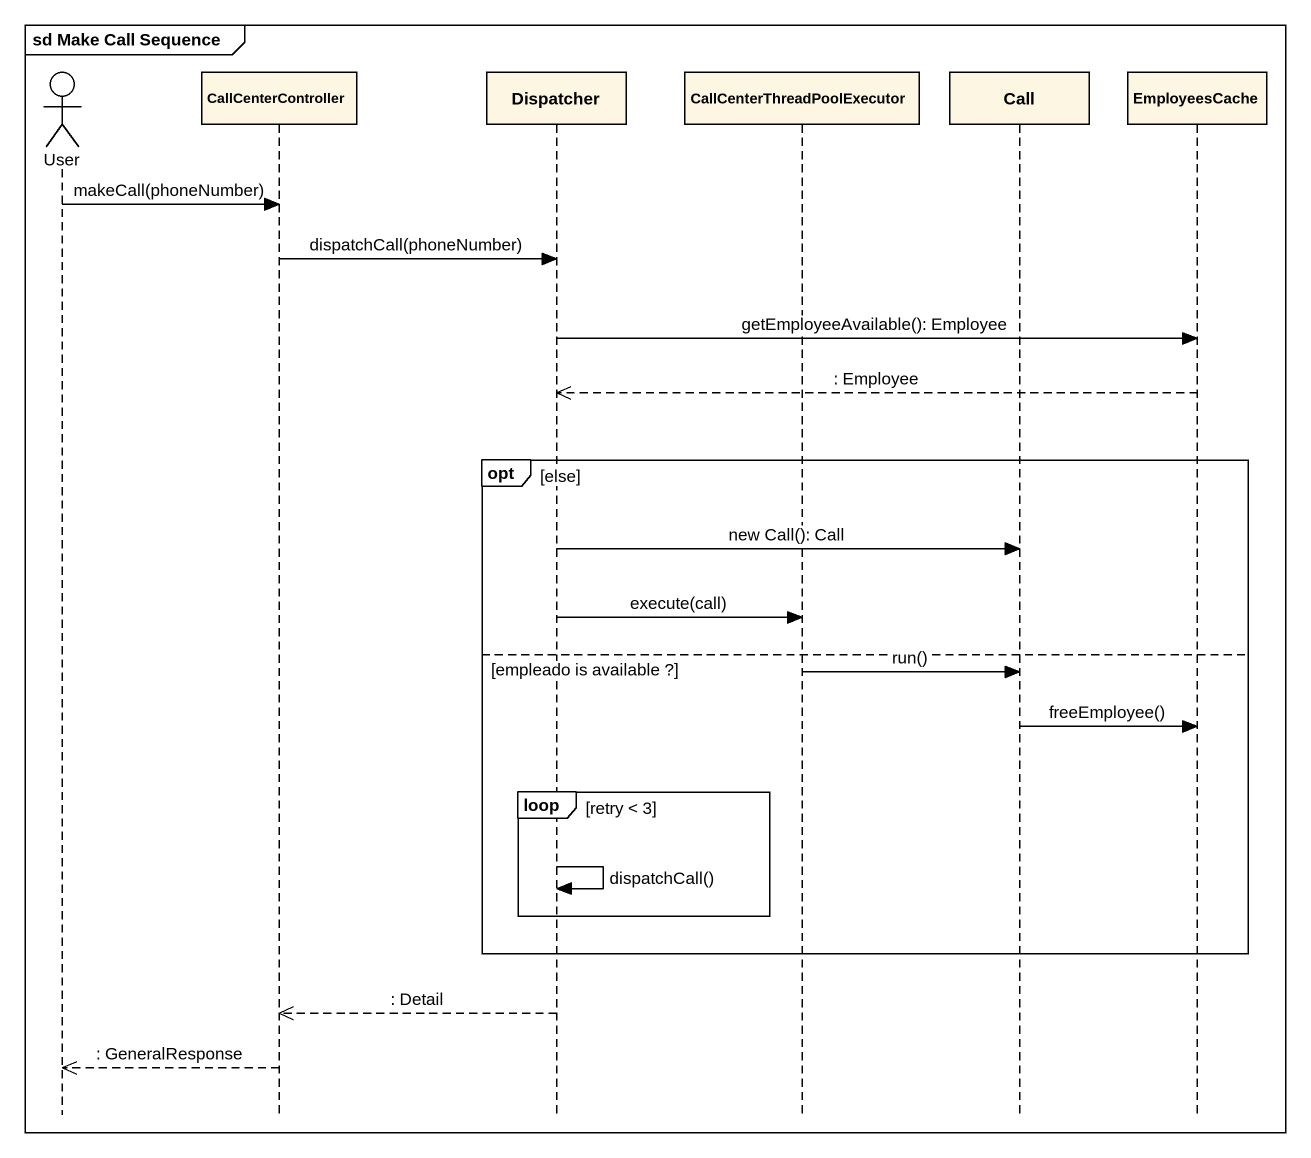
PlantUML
@startuml
mainframe sd Make Call Sequence
hide footbox
actor User
participant CallCenterController
participant Dispatcher
participant CallCenterThreadPoolExecutor
participant Call
participant EmployeesCache

User -> CallCenterController : makeCall(phoneNumber)
CallCenterController -> Dispatcher : dispatchCall(phoneNumber)
Dispatcher -> EmployeesCache : getEmployeeAvailable(): Employee
EmployeesCache -->> Dispatcher : : Employee
opt else
  Dispatcher -> Call : new Call(): Call
  Dispatcher -> CallCenterThreadPoolExecutor : execute(call)
else empleado is available ?
  CallCenterThreadPoolExecutor -> Call : run()
  Call -> EmployeesCache : freeEmployee()
  loop retry < 3
    Dispatcher -> Dispatcher : dispatchCall()
  end
end
Dispatcher -->> CallCenterController : : Detail
CallCenterController -->> User : : GeneralResponse
@enduml
